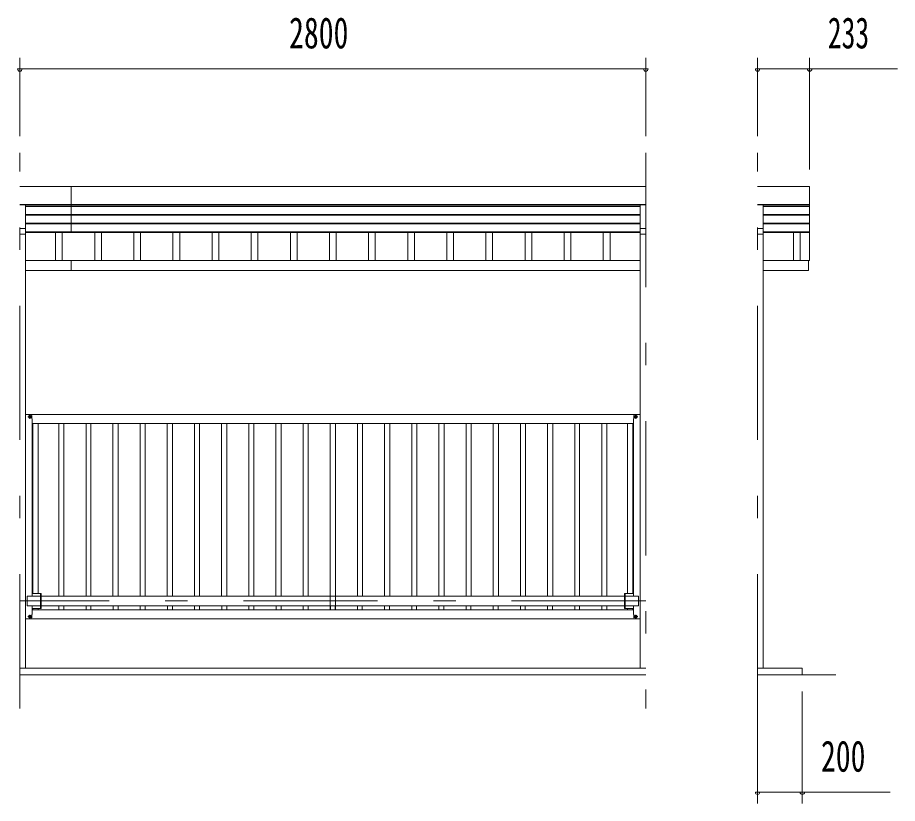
# Model space of a CAD drawing. Units: millimetres, scale not verified. Extents: x -22474 to 22484, y -10500 to 10500.
# Drawn here: x -12968 to -9033, y 1445 to 4958 of the extents above; entities that cross this region are included whole.
import ezdxf
from ezdxf.enums import TextEntityAlignment as Align

# ---------------------------------------------------------------- set-up
doc = ezdxf.new("R2010")
doc.units = ezdxf.units.MM
doc.header["$LTSCALE"] = 50
doc.linetypes.add('USER3', pattern=[24, 12, -5, 2, -5])
for name, color, linetype, lineweight in [('0-2_1-0BOLD', 7, 'Continuous', 18), ('0-3_1-2CENTER', 3, 'USER3', 18), ('0-4_1-4THIN', 4, 'Continuous', 18), ('0-5_1-5DIM', 3, 'Continuous', 18)]:
    doc.layers.add(name, color=color, linetype=linetype, lineweight=lineweight)
doc.styles.add('ＭＳ ゴシック', font='')
doc.styles.get('ＭＳ ゴシック').set_extended_font_data('MS Gothic')

msp = doc.modelspace()

# ---------------------------------------------------------------- linework, layer by layer
at = {"layer": '0-2_1-0BOLD'}
for p, q in [((-10158.19, 4203.68), (-12958.19, 4203.68)), ((-12728.19, 3997.82), (-12728.19, 4201.73)), ((-10158.19, 4122.72), (-12958.19, 4122.72)), ((-12958.19, 4120.85), (-12933.19, 4120.85)), ((-12933.19, 4122.72), (-12933.19, 2049.68)), ((-12933.19, 4116.23), (-10183.19, 4116.23)), ((-10183.19, 4113.57), (-12933.19, 4113.57)), ((-10183.19, 2049.68), (-10183.19, 4122.72)), ((-10183.19, 4120.85), (-10158.19, 4120.85)), ((-9658.19, 4122.72), (-9425.19, 4122.72)), ((-9633.19, 4120.85), (-9658.19, 4120.85)), ((-9633.19, 2049.68), (-9633.19, 4122.72)), ((-9425.19, 4116.23), (-9633.19, 4116.23)), ((-9633.19, 4113.57), (-9425.19, 4113.57)), ((-12933.19, 4077.65), (-10183.19, 4077.65)), ((-10183.19, 4074.99), (-12933.19, 4074.99)), ((-9425.19, 4077.65), (-9633.19, 4077.65)), ((-9633.19, 4074.99), (-9425.19, 4074.99)), ((-12958.19, 4015.79), (-12933.19, 4015.79)), ((-12933.19, 4039.07), (-10183.19, 4039.07)), ((-10183.19, 4036.41), (-12933.19, 4036.41)), ((-10158.19, 4015.79), (-10183.19, 4015.79)), ((-9658.19, 4015.79), (-9633.19, 4015.79)), ((-9425.19, 4039.07), (-9633.19, 4039.07)), ((-9633.19, 4036.41), (-9425.19, 4036.41)), ((-12933.19, 3990.57), (-12958.19, 3990.57)), ((-10183.19, 4000.49), (-12933.19, 4000.49)), ((-12933.19, 3997.82), (-10183.19, 3997.82)), ((-10183.19, 3990.57), (-10158.19, 3990.57)), ((-9633.19, 3990.57), (-9658.19, 3990.57)), ((-9425.19, 4000.49), (-9633.19, 4000.49)), ((-9633.19, 3997.82), (-9425.19, 3997.82)), ((-12933.19, 3872.69), (-10183.19, 3872.69)), ((-12728.19, 3872.69), (-12728.19, 3827.69)), ((-9633.19, 3872.69), (-9425.19, 3872.69)), ((-10183.19, 3827.69), (-12933.19, 3827.69)), ((-12909.79, 3183.68), (-12933.19, 3183.68)), ((-12931.19, 3183.67), (-10185.19, 3183.67)), ((-12918.19, 3176.52), (-12918.19, 3170.84)), ((-12913.23, 3179.43), (-12918.15, 3176.59)), ((-12918.15, 3170.77), (-12913.23, 3167.93)), ((-12908.23, 3176.59), (-12913.15, 3179.43)), ((-12913.15, 3167.93), (-12908.23, 3170.77)), ((-12908.19, 3170.84), (-12908.19, 3176.52)), ((-10213.19, 3164.68), (-10213.19, 2371.03)), ((-10208.19, 3176.52), (-10208.19, 3170.84)), ((-10203.23, 3179.43), (-10208.15, 3176.59)), ((-10208.15, 3170.77), (-10203.23, 3167.93)), ((-10183.19, 3183.68), (-10206.59, 3183.68)), ((-10198.23, 3176.59), (-10203.15, 3179.43)), ((-10203.15, 3167.93), (-10198.23, 3170.77)), ((-10198.19, 3170.84), (-10198.19, 3176.52)), ((-12903.19, 3143.68), (-10213.19, 3143.68)), ((-12863.2, 2382.68), (-12903.19, 2382.68)), ((-12866.39, 2316.68), (-12866.39, 2382.68)), ((-10253.18, 2371.03), (-12863.2, 2371.03)), ((-10213.18, 2382.68), (-10253.18, 2382.68)), ((-10249.98, 2316.68), (-10249.98, 2382.68)), ((-10191.13, 2371.03), (-10249.98, 2371.03)), ((-12863.2, 2328.33), (-10253.18, 2328.33)), ((-12913.23, 2285.43), (-12918.15, 2282.59)), ((-12908.23, 2282.59), (-12913.15, 2285.43)), ((-10213.19, 2309.68), (-12903.19, 2309.68)), ((-10203.23, 2285.43), (-10208.15, 2282.59)), ((-10198.23, 2282.59), (-10203.15, 2285.43)), ((-10183.19, 2269.68), (-12933.19, 2269.68)), ((-12918.19, 2282.52), (-12918.19, 2276.84)), ((-12918.15, 2276.77), (-12913.23, 2273.93)), ((-12913.15, 2273.93), (-12908.23, 2276.77)), ((-12908.19, 2276.84), (-12908.19, 2282.52)), ((-10208.19, 2282.52), (-10208.19, 2276.84)), ((-10208.15, 2276.77), (-10203.23, 2273.93)), ((-10203.15, 2273.93), (-10198.23, 2276.77)), ((-10198.19, 2276.84), (-10198.19, 2282.52)), ((-12958.19, 2049.68), (-10158.19, 2049.68)), ((-12958.19, 2019.68), (-10158.19, 2019.68)), ((-9658.19, 2019.68), (-9308.19, 2019.68))]:
    msp.add_line(p, q, dxfattribs=at)
for points in [[(-9425.19, 3872.69), (-9425.19, 4203.68), (-9658.19, 4203.68)], [(-9430.19, 3872.69), (-9430.19, 3827.69), (-9633.19, 3827.69)], [(-12903.19, 2371.03), (-12903.19, 3164.68), (-12904.79, 3164.68), (-12904.79, 3178.68)], [(-10211.59, 3178.68), (-10211.59, 3164.68), (-10213.19, 3164.68)], [(-12866.39, 2371.03), (-12925.24, 2371.03), (-12925.24, 2328.33), (-12866.39, 2328.33)], [(-12903.19, 2316.68), (-12863.2, 2316.68), (-12863.2, 2382.68)], [(-10253.18, 2382.68), (-10253.18, 2316.68), (-10213.18, 2316.68)], [(-10249.98, 2328.33), (-10191.13, 2328.33), (-10191.13, 2371.03)], [(-12904.79, 2274.68), (-12904.79, 2288.68), (-12903.19, 2288.68), (-12903.19, 2328.33)], [(-10213.19, 2328.33), (-10213.19, 2288.68), (-10211.59, 2288.68), (-10211.59, 2274.68)], [(-9458.19, 2019.68), (-9458.19, 2049.68), (-9658.19, 2049.68)]]:
    msp.add_lwpolyline(points, dxfattribs=at)
for centre, radius in [((-12913.19, 3173.68), 6.25), ((-12913.19, 3173.68), 4.9), ((-10203.19, 3173.68), 6.25), ((-10203.19, 3173.68), 4.9), ((-12913.19, 2279.68), 6.25), ((-12913.19, 2279.68), 4.9), ((-10203.19, 2279.68), 6.25), ((-10203.19, 2279.68), 4.9)]:
    msp.add_circle(centre, radius, dxfattribs=at)
for centre, radius, start, end in [((-12913.19, 3173.68), 5.75, 149.59184, 150.40814), ((-12913.19, 3173.68), 5.75, 209.59184, 210.40814), ((-12913.19, 3173.68), 5.75, 89.59184, 90.40814), ((-12913.19, 3173.68), 5.75, 269.59184, 270.40814), ((-12909.79, 3178.68), 5, 0, 90), ((-12913.19, 3173.68), 5.75, 29.59184, 30.40814), ((-12913.19, 3173.68), 5.75, 329.59184, 330.40814), ((-10206.59, 3178.68), 5, 90, 180), ((-10203.19, 3173.68), 5.75, 149.59184, 150.40814), ((-10203.19, 3173.68), 5.75, 209.59184, 210.40814), ((-10203.19, 3173.68), 5.75, 89.59184, 90.40814), ((-10203.19, 3173.68), 5.75, 269.59184, 270.40814), ((-10203.19, 3173.68), 5.75, 29.59184, 30.40814), ((-10203.19, 3173.68), 5.75, 329.59184, 330.40814), ((-12913.19, 2279.68), 5.75, 149.59184, 150.40814), ((-12913.19, 2279.68), 5.75, 89.59184, 90.40814), ((-12913.19, 2279.68), 5.75, 29.59184, 30.40814), ((-10203.19, 2279.68), 5.75, 149.59184, 150.40814), ((-10203.19, 2279.68), 5.75, 89.59184, 90.40814), ((-10203.19, 2279.68), 5.75, 29.59184, 30.40814), ((-12913.19, 2279.68), 5.75, 209.59184, 210.40814), ((-12913.19, 2279.68), 5.75, 269.59184, 270.40814), ((-12909.79, 2274.68), 5, 270, 0), ((-12913.19, 2279.68), 5.75, 329.59184, 330.40814), ((-10206.59, 2274.68), 5, 180, 270), ((-10203.19, 2279.68), 5.75, 209.59184, 210.40814), ((-10203.19, 2279.68), 5.75, 269.59184, 270.40814), ((-10203.19, 2279.68), 5.75, 329.59184, 330.40814)]:
    msp.add_arc(centre, radius, start, end, dxfattribs=at)
at = {"layer": '0-3_1-2CENTER'}
for p, q in [((-12958.19, 1869.68), (-12958.19, 4353.68)), ((-10158.19, 4353.68), (-10158.19, 1869.68)), ((-9658.19, 1869.68), (-9658.19, 4353.68)), ((-12904.44, 3173.68), (-12921.94, 3173.68)), ((-12913.19, 3164.93), (-12913.19, 3182.43)), ((-10194.44, 3173.68), (-10211.94, 3173.68)), ((-10203.19, 3182.43), (-10203.19, 3164.93)), ((-10158.19, 2349.68), (-12958.19, 2349.68)), ((-12913.19, 2288.43), (-12913.19, 2270.93)), ((-10203.19, 2270.93), (-10203.19, 2288.43)), ((-12921.94, 2279.68), (-12904.44, 2279.68)), ((-10194.44, 2279.68), (-10211.94, 2279.68))]:
    msp.add_line(p, q, dxfattribs=at)
at = {"layer": '0-4_1-4THIN'}
for p, q in [((-12798.19, 3997.82), (-12798.19, 3872.69)), ((-12768.19, 3872.69), (-12768.19, 3997.82)), ((-12623.19, 3997.82), (-12623.19, 3872.69)), ((-12593.19, 3872.69), (-12593.19, 3997.82)), ((-12448.19, 3997.82), (-12448.19, 3872.69)), ((-12418.19, 3872.69), (-12418.19, 3997.82)), ((-12273.19, 3997.82), (-12273.19, 3872.69)), ((-12243.19, 3872.69), (-12243.19, 3997.82)), ((-12098.19, 3997.82), (-12098.19, 3872.69)), ((-12068.19, 3872.69), (-12068.19, 3997.82)), ((-11923.19, 3997.82), (-11923.19, 3872.69)), ((-11893.19, 3872.69), (-11893.19, 3997.82)), ((-11748.19, 3997.82), (-11748.19, 3872.69)), ((-11718.19, 3872.69), (-11718.19, 3997.82)), ((-11573.19, 3997.82), (-11573.19, 3872.69)), ((-11543.19, 3872.69), (-11543.19, 3997.82)), ((-11398.19, 3997.82), (-11398.19, 3872.69)), ((-11368.19, 3872.69), (-11368.19, 3997.82)), ((-11223.19, 3997.82), (-11223.19, 3872.69)), ((-11193.19, 3872.69), (-11193.19, 3997.82)), ((-11048.19, 3997.82), (-11048.19, 3872.69)), ((-11018.19, 3872.69), (-11018.19, 3997.82)), ((-10873.19, 3997.82), (-10873.19, 3872.69)), ((-10843.19, 3872.69), (-10843.19, 3997.82)), ((-10698.19, 3997.82), (-10698.19, 3872.69)), ((-10668.19, 3872.69), (-10668.19, 3997.82)), ((-10523.19, 3997.82), (-10523.19, 3872.69)), ((-10493.19, 3872.69), (-10493.19, 3997.82)), ((-10348.19, 3997.82), (-10348.19, 3872.69)), ((-10318.19, 3872.69), (-10318.19, 3997.82)), ((-9498.19, 3997.82), (-9498.19, 3872.69)), ((-9468.19, 3872.69), (-9468.19, 3997.82)), ((-12900.69, 2382.68), (-12900.69, 3143.68)), ((-12875.69, 3143.68), (-12875.69, 2382.68)), ((-12783.69, 2371.03), (-12783.69, 3143.68)), ((-12761.69, 3143.68), (-12761.69, 2371.03)), ((-12662.19, 2371.03), (-12662.19, 3143.68)), ((-12640.19, 3143.68), (-12640.19, 2371.03)), ((-12541.69, 2371.03), (-12541.69, 3143.68)), ((-12518.69, 3143.68), (-12518.69, 2371.03)), ((-12420.19, 2371.03), (-12420.19, 3143.68)), ((-12397.19, 3143.68), (-12397.19, 2371.03)), ((-12298.69, 2371.03), (-12298.69, 3143.68)), ((-12275.69, 3143.68), (-12275.69, 2371.03)), ((-12177.19, 2371.03), (-12177.19, 3143.68)), ((-12154.19, 3143.68), (-12154.19, 2371.03)), ((-12055.69, 2371.03), (-12055.69, 3143.68)), ((-12032.69, 3143.68), (-12032.69, 2371.03)), ((-11934.19, 2371.03), (-11934.19, 3143.68)), ((-11911.19, 3143.68), (-11911.19, 2371.03)), ((-11812.69, 2371.03), (-11812.69, 3143.68)), ((-11789.69, 3143.68), (-11789.69, 2371.03)), ((-11691.19, 2371.03), (-11691.19, 3143.68)), ((-11668.19, 3143.68), (-11668.19, 2371.03)), ((-11569.69, 2309.68), (-11569.69, 3143.68)), ((-11546.69, 3143.68), (-11546.69, 2309.68)), ((-11448.19, 2371.03), (-11448.19, 3143.68)), ((-11425.19, 3143.68), (-11425.19, 2371.03)), ((-11326.69, 2371.03), (-11326.69, 3143.68)), ((-11303.69, 3143.68), (-11303.69, 2371.03)), ((-11205.19, 2371.03), (-11205.19, 3143.68)), ((-11182.19, 3143.68), (-11182.19, 2371.03)), ((-11083.69, 2371.03), (-11083.69, 3143.68)), ((-11060.69, 3143.68), (-11060.69, 2371.03)), ((-10962.19, 2371.03), (-10962.19, 3143.68)), ((-10939.19, 3143.68), (-10939.19, 2371.03)), ((-10840.69, 2371.03), (-10840.69, 3143.68)), ((-10817.69, 3143.68), (-10817.69, 2371.03)), ((-10719.19, 2371.03), (-10719.19, 3143.68)), ((-10696.19, 3143.68), (-10696.19, 2371.03)), ((-10597.69, 2371.03), (-10597.69, 3143.68)), ((-10574.69, 3143.68), (-10574.69, 2371.03)), ((-10476.19, 2371.03), (-10476.19, 3143.68)), ((-10454.19, 3143.68), (-10454.19, 2371.03)), ((-10354.69, 2371.03), (-10354.69, 3143.68)), ((-10332.69, 3143.68), (-10332.69, 2371.03)), ((-10240.69, 2382.68), (-10240.69, 3143.68)), ((-10215.69, 3143.68), (-10215.69, 2382.68)), ((-12783.69, 2309.68), (-12783.69, 2328.33)), ((-12761.69, 2328.33), (-12761.69, 2309.68)), ((-12662.19, 2309.68), (-12662.19, 2328.33)), ((-12640.19, 2328.33), (-12640.19, 2309.68)), ((-12540.69, 2309.68), (-12540.69, 2328.33)), ((-12518.69, 2328.33), (-12518.69, 2309.68)), ((-12419.19, 2309.68), (-12419.19, 2328.33)), ((-12397.19, 2328.33), (-12397.19, 2309.68)), ((-12297.69, 2309.68), (-12297.69, 2328.33)), ((-12275.69, 2328.33), (-12275.69, 2309.68)), ((-12176.19, 2309.68), (-12176.19, 2328.33)), ((-12154.19, 2328.33), (-12154.19, 2309.68)), ((-12054.69, 2309.68), (-12054.69, 2328.33)), ((-12032.69, 2328.33), (-12032.69, 2309.68)), ((-11933.19, 2309.68), (-11933.19, 2328.33)), ((-11911.19, 2328.33), (-11911.19, 2309.68)), ((-11811.69, 2309.68), (-11811.69, 2328.33)), ((-11789.69, 2328.33), (-11789.69, 2309.68)), ((-11690.19, 2309.68), (-11690.19, 2328.33)), ((-11668.19, 2328.33), (-11668.19, 2309.68)), ((-11568.69, 2328.33), (-11568.69, 2309.68)), ((-11547.69, 2309.68), (-11547.69, 2328.33)), ((-11448.19, 2309.68), (-11448.19, 2328.33)), ((-11426.19, 2328.33), (-11426.19, 2309.68)), ((-11326.69, 2309.68), (-11326.69, 2328.33)), ((-11304.69, 2328.33), (-11304.69, 2309.68)), ((-11205.19, 2309.68), (-11205.19, 2328.33)), ((-11183.19, 2328.33), (-11183.19, 2309.68)), ((-11083.69, 2309.68), (-11083.69, 2328.33)), ((-11061.69, 2328.33), (-11061.69, 2309.68)), ((-10962.19, 2309.68), (-10962.19, 2328.33)), ((-10940.19, 2328.33), (-10940.19, 2309.68)), ((-10840.69, 2309.68), (-10840.69, 2328.33)), ((-10818.69, 2328.33), (-10818.69, 2309.68)), ((-10719.19, 2309.68), (-10719.19, 2328.33)), ((-10697.19, 2328.33), (-10697.19, 2309.68)), ((-10597.69, 2309.68), (-10597.69, 2328.33)), ((-10575.69, 2328.33), (-10575.69, 2309.68)), ((-10476.19, 2309.68), (-10476.19, 2328.33)), ((-10454.19, 2328.33), (-10454.19, 2309.68)), ((-10354.69, 2309.68), (-10354.69, 2328.33)), ((-10332.69, 2328.33), (-10332.69, 2309.68)), ((-12900.69, 2309.68), (-12900.69, 2316.68)), ((-12875.69, 2316.68), (-12875.69, 2309.68)), ((-10240.69, 2309.68), (-10240.69, 2316.68)), ((-10215.69, 2316.68), (-10215.69, 2309.68))]:
    msp.add_line(p, q, dxfattribs=at)
at = {"layer": '0-5_1-5DIM'}
for p, q in [((-12958.19, 4428.68), (-12958.19, 4778.68)), ((-10158.19, 4778.68), (-10158.19, 4428.68)), ((-9658.19, 4428.68), (-9658.19, 4778.68)), ((-9425.19, 4778.68), (-9425.19, 4278.68)), ((-12948.19, 4728.68), (-12968.19, 4728.68)), ((-12958.19, 4728.68), (-10158.19, 4728.68)), ((-10148.19, 4728.68), (-10168.19, 4728.68)), ((-9648.19, 4728.68), (-9668.19, 4728.68)), ((-9658.19, 4728.68), (-9032.69, 4728.68)), ((-9415.19, 4728.68), (-9435.19, 4728.68)), ((-9658.19, 1944.68), (-9658.19, 1444.68)), ((-9458.19, 1444.68), (-9458.19, 1944.68)), ((-9648.19, 1494.68), (-9668.19, 1494.68)), ((-9658.19, 1494.68), (-9065.69, 1494.68)), ((-9448.19, 1494.68), (-9468.19, 1494.68))]:
    msp.add_line(p, q, dxfattribs=at)
for centre in [(-12958.19, 4728.68), (-10158.19, 4728.68), (-9658.19, 4728.68), (-9425.19, 4728.68), (-9658.19, 1494.68), (-9458.19, 1494.68)]:
    msp.add_arc(centre, 10, 180, 0, dxfattribs=at)

# ---------------------------------------------------------------- texts
at = {"layer": '0-5_1-5DIM', "color": 7, "style": 'ＭＳ ゴシック'}
for s, width, p in [('2800', 0.7, (-11753.83, 4778.68)), ('233', 0.65, (-9343.9, 4778.68)), ('200', 0.7, (-9374.59, 1544.68))]:
    msp.add_text(s, height=139.3, dxfattribs=dict(at, width=width)).set_placement(p, align=Align.BOTTOM_LEFT)

doc.saveas('drawing.dxf')
